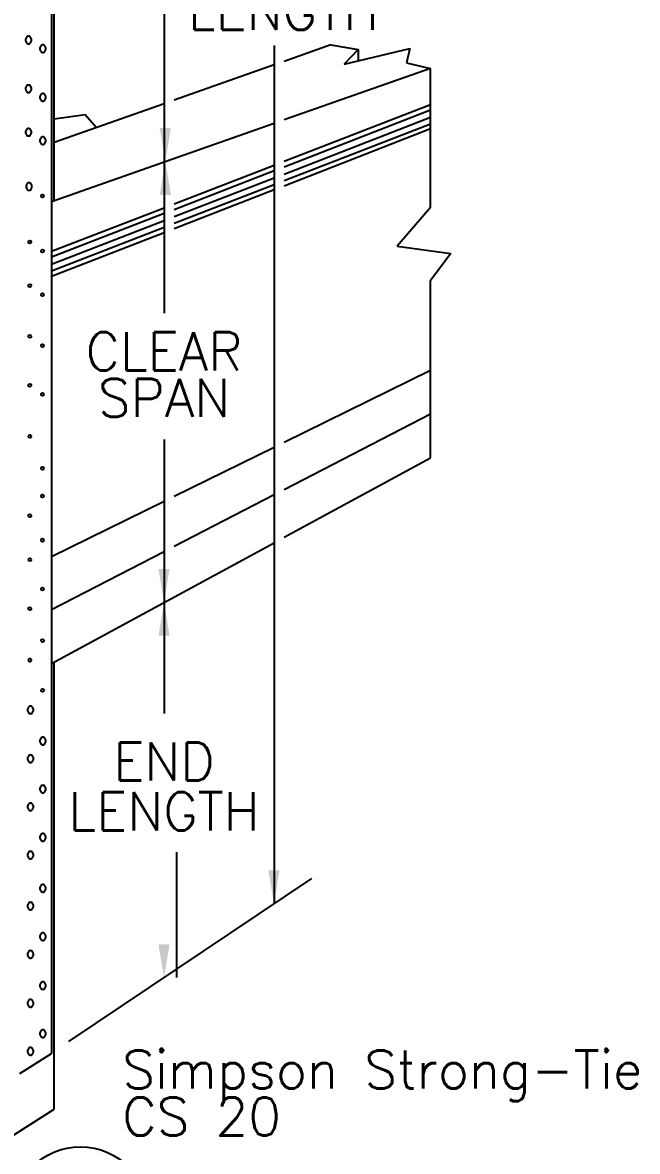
# Model space of a CAD drawing. Header units: inches. Extents: x 683 to 9753, y -6805 to 20230.
# Drawn here: x 8628.8 to 8709.3, y -3509.9 to -3362 of the extents above; entities that cross this region are included whole.
import ezdxf
from ezdxf.enums import TextEntityAlignment as Align

# ---------------------------------------------------------------- set-up
doc = ezdxf.new("R2010")
doc.units = ezdxf.units.IN
doc.header["$LTSCALE"] = 48
doc.header["$MEASUREMENT"] = 0
for name, color, linetype in [('Dim', 1, 'Continuous'), ('DPIS-BL', 9, 'Continuous'), ('DPIS-TEXT', 7, 'Continuous')]:
    doc.layers.add(name, color=color, linetype=linetype)
doc.styles.add('SIMPLEX', font='simplex.shx', dxfattribs={"oblique": 15, "height": 4})

# ---------------------------------------------------------------- blocks, each defined once
blk = doc.blocks.new('A$C1BDB07E1')
at = {"color": 6}
blk.add_circle((-155.2, -310.96), 8.93, dxfattribs=at)
at = {"layer": 'Dim', "color": 6}
for p, q in [((-158.62, -178.06), (-158.62, -122.67)), ((-122.37, -157.6), (-128.5, -159.77)), ((-122.37, -157.6), (-118.81, -158.19)), ((-120.64, -160.15), (-112.05, -158.09)), ((-118.81, -158.19), (-120.64, -160.15)), ((-118.81, -158.19), (-118.81, -159.71)), ((-112.05, -158.09), (-112.45, -159.95)), ((-129.83, -160.23), (-142.92, -164.85)), ((-109.31, -160.68), (-128.5, -167.45)), ((-112.45, -159.95), (-109.31, -160.68)), ((-109.31, -178.91), (-109.31, -160.68)), ((-144.24, -165.32), (-158.62, -170.39)), ((-128.5, -172.85), (-109.31, -165.42)), ((-158.62, -167.3), (-154.56, -166.75)), ((-154.56, -166.75), (-153.11, -168.45)), ((-129.83, -167.91), (-159, -178.19)), ((-128.5, -176.06), (-109.31, -168.58)), ((-142.92, -178.43), (-129.83, -173.37)), ((-142.92, -181.68), (-129.83, -176.58)), ((-159, -184.66), (-144.24, -178.95)), ((-109.31, -178.91), (-113.7, -184)), ((-159, -187.94), (-144.24, -182.19)), ((-113.7, -184), (-106.66, -184.94)), ((-106.66, -184.94), (-109.31, -188.5)), ((-109.31, -200.24), (-109.31, -188.5)), ((-128.5, -209.68), (-109.31, -200.24)), ((-109.31, -211.74), (-109.31, -200.24)), ((-109.31, -205.99), (-128.5, -215.91)), ((-142.92, -216.77), (-129.83, -210.33)), ((-128.5, -222.14), (-109.31, -211.74)), ((-159, -224.68), (-144.24, -217.42)), ((-129.83, -216.6), (-142.92, -223.36)), ((-159, -238.67), (-129.83, -222.86)), ((-144.24, -224.05), (-159, -231.67)), ((-158.62, -297.08), (-158.62, -238.46)), ((-165.41, -301.41), (-158.62, -297.08))]:
    blk.add_line(p, q, dxfattribs=at)
at = {"layer": 'Dim', "color": 1}
for p in [(-159, -129.1), (-163.16, -292.43)]:
    blk.add_line(p, (-159, -289.78), dxfattribs=at)
at = {"layer": 'Dim', "color": 2}
for p, q in [((-144.24, -145.94), (-144.24, -192.78)), ((-129.83, -157.67), (-129.83, -270.17)), ((-128.5, -173.58), (-109.31, -166.14)), ((-128.5, -174.53), (-109.31, -167.1)), ((-128.5, -175.4), (-109.31, -167.97)), ((-142.92, -179.16), (-129.83, -174.09)), ((-142.92, -180.12), (-129.83, -175.05)), ((-142.92, -180.99), (-129.83, -175.92)), ((-159, -185.38), (-144.24, -179.67)), ((-159, -186.34), (-144.24, -180.63)), ((-159, -187.21), (-144.24, -181.5)), ((-144.24, -209.31), (-144.24, -245.25)), ((-142.62, -263.41), (-142.62, -279.86)), ((-156.73, -288.25), (-124.89, -266.85))]:
    blk.add_line(p, q, dxfattribs=at)
at = {"layer": 'Dim', "color": 1}
for centre in [(-160.16, -177.4), (-161.84, -183.44), (-160.16, -184.63), (-161.84, -189.16), (-160.16, -190.36), (-161.84, -195.81), (-160.16, -197.01), (-161.84, -202.22), (-160.16, -203.42), (-161.84, -208.93), (-160.16, -213.09), (-160.16, -216.75), (-161.84, -219.31), (-160.16, -222.52), (-161.84, -225.09), (-160.16, -228.94), (-161.84, -231.5), (-160.16, -235.69), (-161.84, -238.25), (-160.16, -242.21)]:
    blk.add_circle(centre, 0.199, dxfattribs=at)
for centre, radius, start, end in [((-161.75, -156.98), 0.637, 162, 180), ((-161.88, -156.94), 0.508, 142, 162), ((-161.96, -156.88), 0.409, 118, 142), ((-162.01, -156.78), 0.304, 90, 118), ((-162.01, -156.78), 0.304, 62, 90), ((-162.05, -156.88), 0.409, 38, 62), ((-162.13, -156.94), 0.508, 18, 38), ((-162.26, -156.98), 0.637, 0, 18), ((-161.75, -156.98), 0.638, 180, 198), ((-161.88, -157.02), 0.508, 198, 218), ((-161.96, -157.08), 0.409, 218, 242), ((-162.01, -157.17), 0.304, 242, 270), ((-162.01, -157.17), 0.304, 270, 298), ((-162.05, -157.08), 0.409, 298, 322), ((-162.13, -157.02), 0.508, 322, 342), ((-162.26, -156.98), 0.638, 342, 0), ((-159.87, -158.09), 0.637, 162, 180), ((-159.87, -158.09), 0.637, 180, 198), ((-160, -158.06), 0.508, 142, 162), ((-160, -158.13), 0.508, 198, 218), ((-160.07, -157.99), 0.409, 118, 142), ((-160.12, -157.9), 0.304, 90, 118), ((-160.12, -157.9), 0.304, 62, 90), ((-160.17, -157.99), 0.41, 38, 62), ((-160.25, -158.06), 0.508, 18, 38), ((-160.25, -158.13), 0.508, 322, 342), ((-160.37, -158.09), 0.637, 0, 18), ((-160.37, -158.09), 0.637, 342, 0), ((-160.07, -158.2), 0.409, 218, 242), ((-160.12, -158.29), 0.304, 242, 270), ((-160.12, -158.29), 0.304, 270, 298), ((-160.17, -158.2), 0.409, 298, 322), ((-161.75, -163.36), 0.637, 162, 180), ((-161.75, -163.36), 0.637, 180, 198), ((-161.88, -163.32), 0.508, 142, 162), ((-161.88, -163.4), 0.508, 198, 218), ((-161.96, -163.26), 0.409, 118, 142), ((-161.96, -163.46), 0.409, 218, 242), ((-162.01, -163.17), 0.304, 90, 118), ((-162.01, -163.56), 0.304, 242, 270), ((-162.01, -163.17), 0.304, 62, 90), ((-162.01, -163.56), 0.304, 270, 298), ((-162.05, -163.26), 0.409, 38, 62), ((-162.05, -163.46), 0.41, 298, 322), ((-162.13, -163.32), 0.508, 18, 38), ((-162.13, -163.4), 0.508, 322, 342), ((-162.26, -163.36), 0.637, 0, 18), ((-162.26, -163.36), 0.637, 342, 0), ((-160, -164.44), 0.508, 142, 162), ((-160.07, -164.38), 0.409, 118, 142), ((-160.12, -164.29), 0.304, 90, 118), ((-160.12, -164.29), 0.304, 62, 90), ((-160.17, -164.38), 0.41, 38, 62), ((-160.25, -164.44), 0.508, 18, 38), ((-159.87, -164.48), 0.637, 162, 180), ((-159.87, -164.48), 0.637, 180, 198), ((-160, -164.52), 0.508, 198, 218), ((-160.07, -164.58), 0.409, 218, 242), ((-160.12, -164.67), 0.304, 242, 270), ((-160.12, -164.67), 0.304, 270, 298), ((-160.17, -164.58), 0.41, 298, 322), ((-160.25, -164.52), 0.508, 322, 342), ((-160.37, -164.48), 0.637, 0, 18), ((-160.37, -164.48), 0.637, 342, 0), ((-161.96, -168.95), 0.409, 118, 142), ((-162.01, -168.86), 0.304, 90, 118), ((-162.01, -168.86), 0.304, 62, 90), ((-162.05, -168.95), 0.409, 38, 62), ((-161.75, -169.05), 0.637, 162, 180), ((-161.75, -169.05), 0.637, 180, 198), ((-161.88, -169.01), 0.508, 142, 162), ((-161.88, -169.09), 0.508, 198, 218), ((-161.96, -169.15), 0.409, 218, 242), ((-162.01, -169.24), 0.304, 242, 270), ((-162.01, -169.24), 0.304, 270, 298), ((-162.05, -169.15), 0.409, 298, 322), ((-162.13, -169.01), 0.508, 18, 38), ((-162.13, -169.09), 0.508, 322, 342), ((-162.26, -169.05), 0.637, 0, 18), ((-162.26, -169.05), 0.637, 342, 0), ((-159.87, -170.17), 0.637, 162, 180), ((-160, -170.13), 0.508, 142, 162), ((-160.07, -170.07), 0.409, 118, 142), ((-160.12, -169.97), 0.304, 90, 118), ((-160.12, -169.97), 0.304, 62, 90), ((-160.17, -170.07), 0.409, 38, 62), ((-160.25, -170.13), 0.508, 18, 38), ((-160.37, -170.17), 0.637, 0, 18), ((-159.87, -170.17), 0.637, 180, 198), ((-160, -170.21), 0.508, 198, 218), ((-160.07, -170.27), 0.409, 218, 242), ((-160.12, -170.36), 0.304, 242, 270), ((-160.12, -170.36), 0.304, 270, 298), ((-160.17, -170.27), 0.409, 298, 322), ((-160.25, -170.21), 0.508, 322, 342), ((-160.37, -170.17), 0.637, 342, 0), ((-161.68, -176.17), 0.637, 162, 180), ((-161.8, -176.13), 0.508, 142, 162), ((-161.88, -176.07), 0.409, 118, 142), ((-161.93, -175.98), 0.304, 90, 118), ((-161.93, -175.98), 0.304, 62, 90), ((-161.98, -176.07), 0.409, 38, 62), ((-162.05, -176.13), 0.508, 18, 38), ((-162.18, -176.17), 0.637, 0, 18), ((-161.68, -176.17), 0.637, 180, 198), ((-161.8, -176.21), 0.508, 198, 218), ((-161.88, -176.27), 0.409, 218, 242), ((-161.93, -176.36), 0.304, 242, 270), ((-161.93, -176.36), 0.304, 270, 298), ((-161.98, -176.27), 0.409, 298, 322), ((-162.05, -176.21), 0.508, 322, 342), ((-162.18, -176.17), 0.637, 342, 0), ((-161.49, -244.76), 0.637, 162, 180), ((-161.49, -244.76), 0.637, 180, 198), ((-161.61, -244.72), 0.508, 142, 162), ((-161.61, -244.8), 0.508, 198, 218), ((-161.69, -244.66), 0.409, 118, 142), ((-161.69, -244.86), 0.409, 218, 242), ((-161.74, -244.56), 0.304, 90, 118), ((-161.74, -244.95), 0.304, 242, 270), ((-161.74, -244.56), 0.304, 62, 90), ((-161.74, -244.95), 0.304, 270, 298), ((-161.79, -244.66), 0.409, 38, 62), ((-161.79, -244.86), 0.409, 298, 322), ((-161.87, -244.72), 0.508, 18, 38), ((-161.87, -244.8), 0.508, 322, 342), ((-161.99, -244.76), 0.637, 0, 18), ((-161.99, -244.76), 0.637, 342, 0), ((-160, -248.8), 0.508, 142, 162), ((-160.07, -248.74), 0.409, 118, 142), ((-160.12, -248.65), 0.304, 90, 118), ((-160.12, -248.65), 0.304, 62, 90), ((-160.17, -248.74), 0.409, 38, 62), ((-160.25, -248.8), 0.508, 18, 38), ((-159.87, -248.84), 0.637, 162, 180), ((-159.87, -248.84), 0.637, 180, 198), ((-160, -248.88), 0.508, 198, 218), ((-160.07, -248.94), 0.409, 218, 242), ((-160.12, -249.03), 0.304, 242, 270), ((-160.12, -249.03), 0.304, 270, 298), ((-160.17, -248.94), 0.409, 298, 322), ((-160.25, -248.88), 0.508, 322, 342), ((-160.37, -248.84), 0.637, 0, 18), ((-160.37, -248.84), 0.637, 342, 0), ((-161.49, -251.17), 0.637, 162, 180), ((-161.49, -251.17), 0.637, 180, 198), ((-161.61, -251.13), 0.508, 142, 162), ((-161.61, -251.21), 0.508, 198, 218), ((-161.69, -251.07), 0.409, 118, 142), ((-161.74, -250.98), 0.304, 90, 118), ((-161.74, -250.98), 0.304, 62, 90), ((-161.79, -251.07), 0.409, 38, 62), ((-161.87, -251.13), 0.508, 18, 38), ((-161.87, -251.21), 0.508, 322, 342), ((-161.99, -251.17), 0.637, 0, 18), ((-161.99, -251.17), 0.637, 342, 0), ((-161.69, -251.27), 0.409, 218, 242), ((-161.74, -251.36), 0.304, 242, 270), ((-161.74, -251.36), 0.304, 270, 298), ((-161.79, -251.27), 0.409, 298, 322), ((-159.87, -255.15), 0.637, 162, 180), ((-159.87, -255.15), 0.637, 180, 198), ((-160, -255.11), 0.508, 142, 162), ((-160, -255.19), 0.508, 198, 218), ((-160.07, -255.05), 0.409, 118, 142), ((-160.07, -255.25), 0.409, 218, 242), ((-160.12, -254.95), 0.304, 90, 118), ((-160.12, -255.34), 0.304, 242, 270), ((-160.12, -254.95), 0.304, 62, 90), ((-160.12, -255.34), 0.304, 270, 298), ((-160.17, -255.05), 0.409, 38, 62), ((-160.17, -255.25), 0.409, 298, 322), ((-160.25, -255.11), 0.508, 18, 38), ((-160.25, -255.19), 0.508, 322, 342), ((-160.37, -255.15), 0.637, 0, 18), ((-160.37, -255.15), 0.637, 342, 0), ((-161.49, -257.47), 0.637, 162, 180), ((-161.61, -257.43), 0.508, 142, 162), ((-161.69, -257.37), 0.409, 118, 142), ((-161.74, -257.28), 0.304, 90, 118), ((-161.74, -257.28), 0.304, 62, 90), ((-161.79, -257.37), 0.409, 38, 62), ((-161.87, -257.43), 0.508, 18, 38), ((-161.99, -257.47), 0.637, 0, 18), ((-161.49, -257.47), 0.637, 180, 198), ((-161.61, -257.51), 0.508, 198, 218), ((-161.69, -257.57), 0.409, 218, 242), ((-161.74, -257.67), 0.304, 242, 270), ((-161.74, -257.67), 0.304, 270, 298), ((-161.79, -257.57), 0.409, 298, 322), ((-161.87, -257.51), 0.508, 322, 342), ((-161.99, -257.47), 0.637, 342, 0), ((-159.87, -261.47), 0.638, 162, 180), ((-159.87, -261.47), 0.637, 180, 198), ((-160, -261.43), 0.508, 142, 162), ((-160, -261.51), 0.508, 198, 218), ((-160.07, -261.37), 0.409, 118, 142), ((-160.07, -261.57), 0.409, 218, 242), ((-160.12, -261.28), 0.304, 90, 118), ((-160.12, -261.28), 0.304, 62, 90), ((-160.17, -261.37), 0.409, 38, 62), ((-160.17, -261.57), 0.409, 298, 322), ((-160.25, -261.43), 0.508, 18, 38), ((-160.25, -261.51), 0.508, 322, 342), ((-160.37, -261.47), 0.637, 0, 18), ((-160.37, -261.47), 0.637, 342, 0), ((-161.69, -263.7), 0.409, 118, 142), ((-161.74, -263.61), 0.304, 90, 118), ((-161.74, -263.61), 0.304, 62, 90), ((-161.79, -263.7), 0.409, 38, 62), ((-160.12, -261.67), 0.304, 242, 270), ((-160.12, -261.67), 0.304, 270, 298), ((-161.49, -263.8), 0.637, 162, 180), ((-161.49, -263.8), 0.637, 180, 198), ((-161.61, -263.76), 0.508, 142, 162), ((-161.61, -263.84), 0.508, 198, 218), ((-161.69, -263.9), 0.409, 218, 242), ((-161.74, -263.99), 0.304, 242, 270), ((-161.74, -263.99), 0.304, 270, 298), ((-161.79, -263.9), 0.409, 298, 322), ((-161.87, -263.76), 0.508, 18, 38), ((-161.87, -263.84), 0.508, 322, 342), ((-161.99, -263.8), 0.637, 0, 18), ((-161.99, -263.8), 0.637, 342, 0), ((-160.07, -268.05), 0.409, 118, 142), ((-160.12, -267.96), 0.304, 90, 118), ((-160.12, -267.96), 0.304, 62, 90), ((-160.17, -268.05), 0.409, 38, 62), ((-159.87, -268.15), 0.637, 162, 180), ((-159.87, -268.15), 0.637, 180, 198), ((-160, -268.11), 0.508, 142, 162), ((-160, -268.19), 0.508, 198, 218), ((-160.07, -268.25), 0.409, 218, 242), ((-160.12, -268.35), 0.304, 242, 270), ((-160.12, -268.35), 0.304, 270, 298), ((-160.17, -268.25), 0.409, 298, 322), ((-160.25, -268.11), 0.508, 18, 38), ((-160.25, -268.19), 0.508, 322, 342), ((-160.37, -268.15), 0.637, 0, 18), ((-160.37, -268.15), 0.637, 342, 0), ((-161.49, -270.48), 0.637, 162, 180), ((-161.49, -270.48), 0.637, 180, 198), ((-161.61, -270.44), 0.508, 142, 162), ((-161.61, -270.52), 0.508, 198, 218), ((-161.69, -270.38), 0.409, 118, 142), ((-161.74, -270.29), 0.304, 90, 118), ((-161.74, -270.29), 0.304, 62, 90), ((-161.79, -270.38), 0.409, 38, 62), ((-161.87, -270.44), 0.508, 18, 38), ((-161.87, -270.52), 0.508, 322, 342), ((-161.99, -270.48), 0.637, 0, 18), ((-161.99, -270.48), 0.637, 342, 0), ((-161.69, -270.58), 0.409, 218, 242), ((-161.74, -270.67), 0.304, 242, 270), ((-161.74, -270.67), 0.304, 270, 298), ((-161.79, -270.58), 0.409, 298, 322), ((-159.87, -274.49), 0.637, 162, 180), ((-159.87, -274.49), 0.637, 180, 198), ((-160, -274.45), 0.508, 142, 162), ((-160, -274.53), 0.508, 198, 218), ((-160.07, -274.39), 0.409, 118, 142), ((-160.07, -274.59), 0.409, 218, 242), ((-160.12, -274.29), 0.304, 90, 118), ((-160.12, -274.68), 0.304, 242, 270), ((-160.12, -274.29), 0.304, 62, 90), ((-160.12, -274.68), 0.304, 270, 298), ((-160.17, -274.39), 0.409, 38, 62), ((-160.17, -274.59), 0.409, 298, 322), ((-160.25, -274.45), 0.508, 18, 38), ((-160.25, -274.53), 0.508, 322, 342), ((-160.37, -274.49), 0.637, 0, 18), ((-160.37, -274.49), 0.637, 342, 0), ((-161.49, -276.81), 0.637, 162, 180), ((-161.61, -276.78), 0.508, 142, 162), ((-161.69, -276.71), 0.409, 118, 142), ((-161.74, -276.62), 0.304, 90, 118), ((-161.74, -276.62), 0.304, 62, 90), ((-161.79, -276.71), 0.409, 38, 62), ((-161.87, -276.78), 0.508, 18, 38), ((-161.99, -276.81), 0.637, 0, 18), ((-161.49, -276.81), 0.637, 180, 198), ((-161.61, -276.85), 0.508, 198, 218), ((-161.69, -276.91), 0.409, 218, 242), ((-161.74, -277.01), 0.304, 242, 270), ((-161.74, -277.01), 0.304, 270, 298), ((-161.79, -276.91), 0.409, 298, 322), ((-161.87, -276.85), 0.508, 322, 342), ((-161.99, -276.81), 0.637, 342, 0), ((-159.87, -280.9), 0.637, 162, 180), ((-159.87, -280.9), 0.637, 180, 198), ((-160, -280.86), 0.508, 142, 162), ((-160, -280.94), 0.508, 198, 218), ((-160.07, -280.8), 0.409, 118, 142), ((-160.12, -280.7), 0.304, 90, 118), ((-160.12, -280.7), 0.304, 62, 90), ((-160.17, -280.8), 0.409, 38, 62), ((-160.25, -280.86), 0.508, 18, 38), ((-160.25, -280.94), 0.508, 322, 342), ((-160.37, -280.9), 0.637, 0, 18), ((-160.37, -280.9), 0.637, 342, 0), ((-160.07, -281), 0.409, 218, 242), ((-160.12, -281.09), 0.304, 242, 270), ((-160.12, -281.09), 0.304, 270, 298), ((-160.17, -281), 0.409, 298, 322), ((-161.49, -283.22), 0.637, 162, 180), ((-161.49, -283.22), 0.638, 180, 198), ((-161.61, -283.19), 0.508, 142, 162), ((-161.61, -283.26), 0.508, 198, 218), ((-161.69, -283.12), 0.409, 118, 142), ((-161.69, -283.32), 0.409, 218, 242), ((-161.74, -283.03), 0.304, 90, 118), ((-161.74, -283.42), 0.304, 242, 270), ((-161.74, -283.03), 0.304, 62, 90), ((-161.74, -283.42), 0.304, 270, 298), ((-161.79, -283.12), 0.409, 38, 62), ((-161.79, -283.32), 0.409, 298, 322), ((-161.87, -283.19), 0.508, 18, 38), ((-161.87, -283.26), 0.508, 322, 342), ((-161.99, -283.22), 0.637, 0, 18), ((-161.99, -283.22), 0.637, 342, 0), ((-159.87, -287.2), 0.637, 162, 180), ((-160, -287.16), 0.508, 142, 162), ((-160.07, -287.1), 0.409, 118, 142), ((-160.12, -287.01), 0.304, 90, 118), ((-160.12, -287.01), 0.304, 62, 90), ((-160.17, -287.1), 0.409, 38, 62), ((-160.25, -287.16), 0.508, 18, 38), ((-160.37, -287.2), 0.637, 0, 18), ((-159.87, -287.2), 0.637, 180, 198), ((-160, -287.24), 0.508, 198, 218), ((-160.07, -287.3), 0.409, 218, 242), ((-160.12, -287.39), 0.304, 242, 270), ((-160.12, -287.39), 0.304, 270, 298), ((-160.17, -287.3), 0.409, 298, 322), ((-160.25, -287.24), 0.508, 322, 342), ((-160.37, -287.2), 0.637, 342, 0), ((-161.49, -289.53), 0.637, 162, 180), ((-161.49, -289.53), 0.637, 180, 198), ((-161.61, -289.49), 0.508, 142, 162), ((-161.61, -289.57), 0.508, 198, 218), ((-161.69, -289.43), 0.409, 118, 142), ((-161.69, -289.63), 0.409, 218, 242), ((-161.74, -289.33), 0.304, 90, 118), ((-161.74, -289.33), 0.304, 62, 90), ((-161.79, -289.43), 0.409, 38, 62), ((-161.79, -289.63), 0.409, 298, 322), ((-161.87, -289.49), 0.508, 18, 38), ((-161.87, -289.57), 0.508, 322, 342), ((-161.99, -289.53), 0.637, 0, 18), ((-161.99, -289.53), 0.637, 342, 0), ((-161.74, -289.72), 0.304, 242, 270), ((-161.74, -289.72), 0.304, 270, 298)]:
    blk.add_arc(centre, radius, start, end, dxfattribs=at)
at = {"layer": 'Dim', "color": 2}
for points in [[(-143.35, -168.52), (-144.81, -168.52), (-144.07, -172.9)], [(-144.8, -177.28), (-143.33, -177.28), (-144.07, -172.9)], [(-143.52, -226.29), (-144.98, -226.29), (-144.24, -230.67)], [(-144.97, -235.05), (-143.51, -235.05), (-144.24, -230.67)], [(-129.11, -265.79), (-130.57, -265.79), (-129.83, -270.17)], [(-143.52, -275.48), (-144.98, -275.48), (-144.24, -279.86)]]:
    blk.add_solid(points, dxfattribs=at)
at = {"layer": 'DPIS-TEXT', "style": 'SIMPLEX'}
for s, p in [('LENGTH', (-128.59, -155.64)), ('CLEAR', (-144.24, -200.28)), ('SPAN', (-144.24, -206.36)), ('END', (-144.24, -254.03)), ('LENGTH', (-144.24, -260.56))]:
    blk.add_text(s, height=5, dxfattribs=at).set_placement(p, align=Align.CENTER)
for s, p in [('Simpson Strong-Tie', (-149.71, -294.4)), ('CS 20', (-149.71, -300.56))]:
    blk.add_text(s, height=5, dxfattribs=at).set_placement(p)

msp = doc.modelspace()

# ---------------------------------------------------------------- block references
at = {"layer": 'DPIS-BL'}
msp.add_blockref('A$C1BDB07E1', (8791.53951, -3207.30468), dxfattribs=at)

doc.saveas('drawing.dxf')
